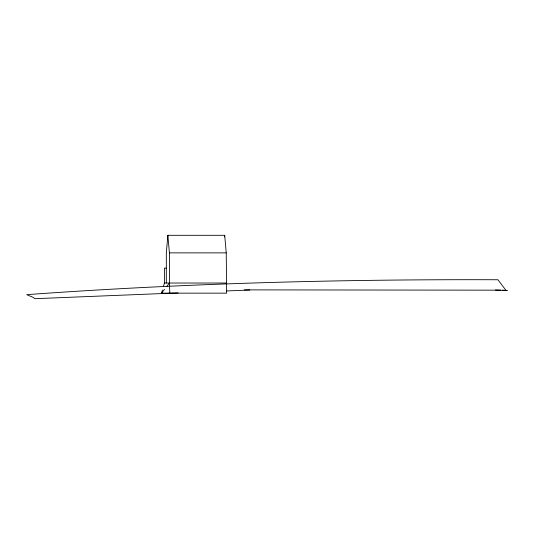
<?xml version="1.0" encoding="UTF-8"?>
<svg xmlns="http://www.w3.org/2000/svg" width="534" height="534" viewBox="0 0 534 534"><rect width="100%" height="100%" fill="white"/><g stroke="black" fill="none" stroke-linecap="round" stroke-linejoin="round"><path stroke-width="0.8" d="M162.456 290.035L161.582 293.153L226.663 293.153L226.242 252.869L224.701 235.307L167.863 235.307L166.321 252.869L166.321 283.027M224.56 236.902L224.701 235.307M163.544 286.144L164.419 283.027L164.419 268.148L166.321 268.148M161.582 293.153L164.512 289.355M166.962 286.191L169.405 283.027L169.405 252.869L167.863 235.307M178.109 292.906L34.803 298.693L33.335 297.451L26.7 294.655C183.502 283.287 340.745 279.182 497.935 279.756L506.032 290.436L507.3 290.436L502.414 290.242M226.436 290.957L249.765 290.009M169.405 252.869L226.242 252.869M164.419 283.027L226.242 283.027M244.418 289.875L500.785 290.176M495.452 290.009L506.032 290.436M169.405 283.027L169.825 293.153"/></g></svg>
